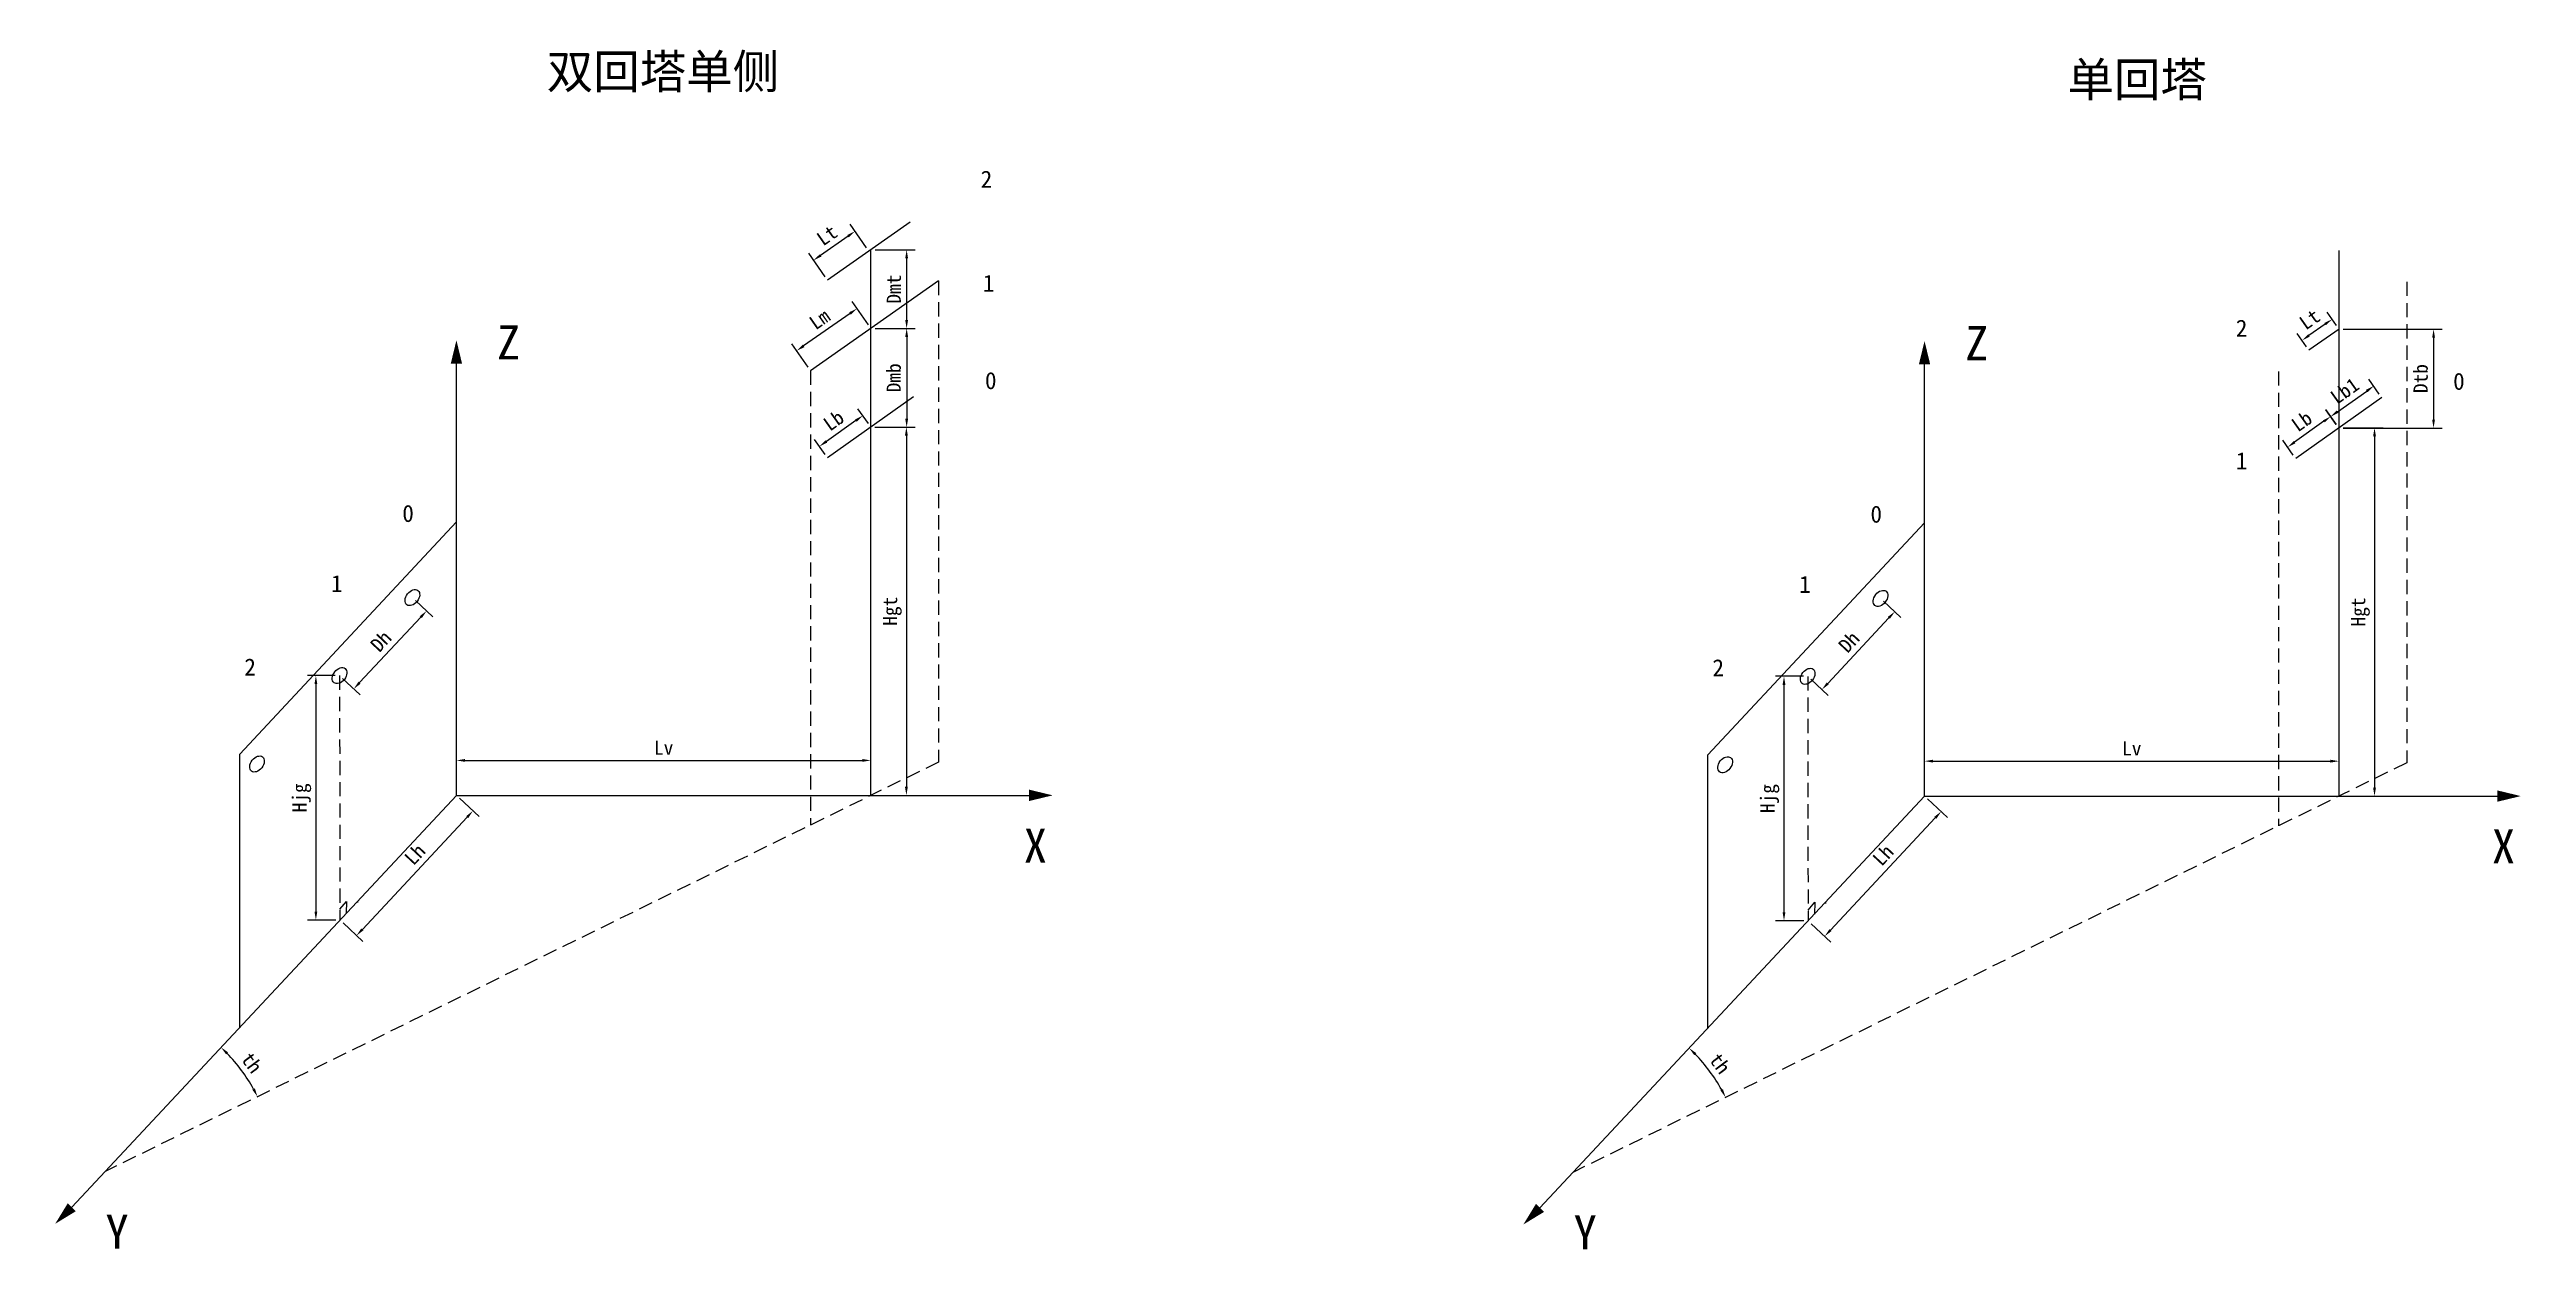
# Model space of a CAD drawing. Header units: millimetres. Extents: x -31 to 841, y -115 to 307.
import ezdxf

# ---------------------------------------------------------------- set-up
doc = ezdxf.new("R2010")
doc.units = ezdxf.units.MM
doc.linetypes.add('DASHED', pattern=[0.75, 0.5, -0.25])
doc.styles.get("Standard").update_dxf_attribs({"font": ''})
doc.styles.add('说明', font='', dxfattribs={"height": 3})
doc.styles.get('Standard').set_extended_font_data('SimSun')
doc.styles.get('说明').set_extended_font_data('SimSun')
doc.dimstyles.new('电气(公制)', dxfattribs={"dimtxt": 3, "dimasz": 3, "dimexe": 3, "dimexo": 1.5, "dimgap": 2, "dimtad": 1, "dimzin": 3, "dimdsep": 46, "dimtxsty": 'Standard', "dimcen": 3, "dimazin": 2, "dimtfac": 1, "dimtofl": 0, "dimtmove": 0, "dimatfit": 3, "dimfxl": 1, "dimfrac": 1, "dimtolj": 1, "dimtzin": 0, "dimarcsym": 0})

# ---------------------------------------------------------------- blocks, each defined once
blk = doc.blocks.new('*D2')
at = {"color": 0, "lineweight": -2}
for p, q in [((69.28, 86.7), (59.44, 86.7)), ((62.44, 83.7), (62.44, 3.63)), ((69.41, 0.63), (59.44, 0.63))]:
    blk.add_line(p, q, dxfattribs=at)
at = {"color": 0}
for points in [[(61.94, 83.7), (62.94, 83.7), (62.44, 86.7)], [(61.94, 3.63), (62.94, 3.63), (62.44, 0.63)]]:
    blk.add_solid(points, dxfattribs=at)
at = {"layer": 'Defpoints', "color": 0}
for p in [(70.78, 86.7), (62.44, 0.63), (70.91, 0.63)]:
    blk.add_point(p, dxfattribs=at)
at = {"color": 0, "insert": (57.48, 43.66), "char_height": 5, "attachment_point": 5, "rotation": 90}
blk.add_mtext('\\A1;Hjg', dxfattribs=at)
blk = doc.blocks.new('*D3')
at = {"color": 0, "lineweight": -2}
for p, q in [((115.73, 36.89), (78.81, -2.63)), ((113.03, 43.52), (119.97, 37.04)), ((72.01, -0.39), (78.95, -6.87))]:
    blk.add_line(p, q, dxfattribs=at)
at = {"color": 0}
for points in [[(115.37, 37.23), (116.1, 36.55), (117.78, 39.08)], [(78.44, -2.29), (79.17, -2.98), (76.76, -4.83)]]:
    blk.add_solid(points, dxfattribs=at)
at = {"layer": 'Defpoints', "color": 0}
for p in [(111.94, 44.54), (70.91, 0.63), (76.76, -4.83)]:
    blk.add_point(p, dxfattribs=at)
at = {"color": 0, "insert": (97.29, 23.74), "char_height": 5, "attachment_point": 5, "rotation": 46.94913}
blk.add_mtext('\\A1;Lh', dxfattribs=at)
blk = doc.blocks.new('*D4')
at = {"color": 0, "lineweight": -2}
for p, q in [((77.84, 84.21), (99.39, 107.28)), ((97.52, 113.13), (103.63, 107.42)), ((71.87, 85.67), (77.98, 79.97))]:
    blk.add_line(p, q, dxfattribs=at)
at = {"color": 0}
for points in [[(99.02, 107.62), (99.75, 106.93), (101.44, 109.47)], [(77.47, 84.55), (78.2, 83.86), (75.79, 82.01)]]:
    blk.add_solid(points, dxfattribs=at)
at = {"layer": 'Defpoints', "color": 0}
for p in [(96.42, 114.15), (101.44, 109.47), (70.78, 86.7)]:
    blk.add_point(p, dxfattribs=at)
at = {"color": 0, "insert": (85.32, 98.81), "char_height": 5, "attachment_point": 5, "rotation": 46.94913}
blk.add_mtext('\\A1;Dh', dxfattribs=at)
blk = doc.blocks.new('*D5')
at = {"color": 0, "lineweight": -2}
for p, q in [((259.4, 174.17), (273.4, 174.17)), ((270.4, 171.17), (270.4, 47.54)), ((259.4, 44.54), (273.4, 44.54))]:
    blk.add_line(p, q, dxfattribs=at)
at = {"color": 0}
for points in [[(269.9, 171.17), (270.9, 171.17), (270.4, 174.17)], [(269.9, 47.54), (270.9, 47.54), (270.4, 44.54)]]:
    blk.add_solid(points, dxfattribs=at)
at = {"layer": 'Defpoints', "color": 0}
for p in [(257.9, 174.17), (257.9, 44.54), (270.4, 44.54)]:
    blk.add_point(p, dxfattribs=at)
at = {"color": 0, "insert": (265.45, 109.36), "char_height": 5, "attachment_point": 5, "rotation": 90}
blk.add_mtext('\\A1;Hgt', dxfattribs=at)
blk = doc.blocks.new('*D6')
at = {"color": 0, "lineweight": -2}
blk.add_arc((-11.74, -87.85), 59.74, 29.02602, 44.0716, dxfattribs=at)
at = {"color": 0}
for points in [[(30.83, -46.65), (31.53, -45.94), (29.04, -44.19)], [(40.94, -58.63), (40.05, -59.1), (41.88, -61.52)]]:
    blk.add_solid(points, dxfattribs=at)
at = {"layer": 'Defpoints', "color": 0}
for p in [(281.73, 56.23), (111.94, 44.54), (38.31, -55.24), (-11.74, -87.85), (-23.51, -100.44)]:
    blk.add_point(p, dxfattribs=at)
at = {"color": 0, "insert": (39.86, -49.59), "char_height": 5, "attachment_point": 5, "rotation": 306.54881}
blk.add_mtext('\\A1;th', dxfattribs=at)
blk = doc.blocks.new('*D7')
at = {"color": 0, "lineweight": -2}
for p, q in [((111.94, 46.04), (111.94, 59.84)), ((114.94, 56.84), (254.9, 56.84)), ((257.9, 46.04), (257.9, 59.84))]:
    blk.add_line(p, q, dxfattribs=at)
at = {"color": 0}
for points in [[(114.94, 57.34), (114.94, 56.34), (111.94, 56.84)], [(254.9, 57.34), (254.9, 56.34), (257.9, 56.84)]]:
    blk.add_solid(points, dxfattribs=at)
at = {"layer": 'Defpoints', "color": 0}
for p in [(257.9, 56.84), (111.94, 44.54), (257.9, 44.54)]:
    blk.add_point(p, dxfattribs=at)
at = {"color": 0, "insert": (184.92, 61.34), "char_height": 5, "attachment_point": 5}
blk.add_mtext('\\A1;Lv', dxfattribs=at)
blk = doc.blocks.new('*D8')
at = {"color": 0, "lineweight": -2}
for p, q in [((259.4, 208.93), (273.5, 208.93)), ((270.5, 205.93), (270.5, 177.11)), ((259.31, 174.11), (273.5, 174.11))]:
    blk.add_line(p, q, dxfattribs=at)
at = {"color": 0}
for points in [[(270, 205.93), (271, 205.93), (270.5, 208.93)], [(270, 177.11), (271, 177.11), (270.5, 174.11)]]:
    blk.add_solid(points, dxfattribs=at)
at = {"layer": 'Defpoints', "color": 0}
for p in [(257.9, 208.93), (257.81, 174.11), (270.5, 174.11)]:
    blk.add_point(p, dxfattribs=at)
at = {"color": 0, "insert": (265.99, 191.52), "char_height": 5, "attachment_point": 5, "rotation": 90}
blk.add_mtext('\\A1;Dmb', dxfattribs=at)
blk = doc.blocks.new('*D9')
at = {"color": 0, "lineweight": -2}
for p, q in [((259.4, 236.58), (273.49, 236.58)), ((270.49, 233.58), (270.49, 211.93)), ((259.4, 208.93), (273.49, 208.93))]:
    blk.add_line(p, q, dxfattribs=at)
at = {"color": 0}
for points in [[(269.99, 233.58), (270.99, 233.58), (270.49, 236.58)], [(269.99, 211.93), (270.99, 211.93), (270.49, 208.93)]]:
    blk.add_solid(points, dxfattribs=at)
at = {"layer": 'Defpoints', "color": 0}
for p in [(257.9, 236.58), (257.9, 208.93), (270.49, 208.93)]:
    blk.add_point(p, dxfattribs=at)
at = {"color": 0, "insert": (265.99, 222.75), "char_height": 5, "attachment_point": 5, "rotation": 90}
blk.add_mtext('\\A1;Dmt', dxfattribs=at)
blk = doc.blocks.new('*D10')
at = {"color": 0, "lineweight": -2}
for p, q in [((256.35, 237.32), (250.57, 245.56)), ((249.84, 241.39), (240.2, 234.63)), ((241.8, 227.12), (236.02, 235.36))]:
    blk.add_line(p, q, dxfattribs=at)
at = {"color": 0}
for points in [[(249.55, 241.79), (250.12, 240.98), (252.29, 243.11)], [(239.91, 235.04), (240.49, 234.22), (237.74, 232.91)]]:
    blk.add_solid(points, dxfattribs=at)
at = {"layer": 'Defpoints', "color": 0}
for p in [(257.21, 236.09), (237.74, 232.91), (242.66, 225.89)]:
    blk.add_point(p, dxfattribs=at)
at = {"color": 0, "insert": (242.44, 241.69), "char_height": 5, "attachment_point": 5, "rotation": 35.03661}
blk.add_mtext('\\A1;Lt', dxfattribs=at)
blk = doc.blocks.new('*D11')
at = {"color": 0, "lineweight": -2}
for p, q in [((257.04, 210.16), (251.28, 218.37)), ((250.55, 214.19), (234.21, 202.75)), ((235.78, 195.27), (230.03, 203.48))]:
    blk.add_line(p, q, dxfattribs=at)
at = {"color": 0}
for points in [[(250.26, 214.6), (250.83, 213.78), (253, 215.91)], [(233.92, 203.16), (234.5, 202.34), (231.75, 201.03)]]:
    blk.add_solid(points, dxfattribs=at)
at = {"layer": 'Defpoints', "color": 0}
for p in [(231.75, 201.03), (257.9, 208.93), (236.64, 194.04)]:
    blk.add_point(p, dxfattribs=at)
at = {"color": 0, "insert": (239.8, 212.16), "char_height": 5, "attachment_point": 5, "rotation": 35.00667}
blk.add_mtext('\\A1;Lm', dxfattribs=at)
blk = doc.blocks.new('*D12')
at = {"color": 0, "lineweight": -2}
for p, q in [((252.59, 176.47), (242.24, 169.12)), ((257.03, 175.39), (253.29, 180.65)), ((241.79, 164.57), (238.06, 169.83))]:
    blk.add_line(p, q, dxfattribs=at)
at = {"color": 0}
for points in [[(252.3, 176.87), (252.88, 176.06), (255.03, 178.2)], [(241.95, 169.53), (242.53, 168.71), (239.8, 167.38)]]:
    blk.add_solid(points, dxfattribs=at)
at = {"layer": 'Defpoints', "color": 0}
for p in [(239.8, 167.38), (257.9, 174.17), (242.66, 163.35)]:
    blk.add_point(p, dxfattribs=at)
at = {"color": 0, "insert": (244.8, 176.47), "char_height": 5, "attachment_point": 5, "rotation": 35.38356}
blk.add_mtext('\\A1;Lb', dxfattribs=at)
blk = doc.blocks.new('*D24')
at = {"color": 0, "lineweight": -2}
for p, q in [((586.31, 86.44), (576.47, 86.44)), ((579.47, 83.44), (579.47, 3.37)), ((586.45, 0.37), (576.47, 0.37))]:
    blk.add_line(p, q, dxfattribs=at)
at = {"color": 0}
for points in [[(578.97, 83.44), (579.97, 83.44), (579.47, 86.44)], [(578.97, 3.37), (579.97, 3.37), (579.47, 0.37)]]:
    blk.add_solid(points, dxfattribs=at)
at = {"layer": 'Defpoints', "color": 0}
for p in [(587.81, 86.44), (579.47, 0.37), (587.95, 0.37)]:
    blk.add_point(p, dxfattribs=at)
at = {"color": 0, "insert": (574.51, 43.41), "char_height": 5, "attachment_point": 5, "rotation": 90}
blk.add_mtext('\\A1;Hjg', dxfattribs=at)
blk = doc.blocks.new('*D25')
at = {"color": 0, "lineweight": -2}
for p, q in [((632.76, 36.63), (595.84, -2.89)), ((630.06, 43.26), (637, 36.78)), ((589.04, -0.65), (595.98, -7.13))]:
    blk.add_line(p, q, dxfattribs=at)
at = {"color": 0}
for points in [[(632.4, 36.97), (633.13, 36.29), (634.81, 38.83)], [(595.47, -2.55), (596.2, -3.23), (593.79, -5.09)]]:
    blk.add_solid(points, dxfattribs=at)
at = {"layer": 'Defpoints', "color": 0}
for p in [(628.97, 44.29), (587.95, 0.37), (593.79, -5.09)]:
    blk.add_point(p, dxfattribs=at)
at = {"color": 0, "insert": (614.32, 23.48), "char_height": 5, "attachment_point": 5, "rotation": 46.94913}
blk.add_mtext('\\A1;Lh', dxfattribs=at)
blk = doc.blocks.new('*D26')
at = {"color": 0, "lineweight": -2}
for p, q in [((594.87, 83.95), (616.42, 107.02)), ((614.55, 112.87), (620.66, 107.16)), ((588.9, 85.41), (595.01, 79.71))]:
    blk.add_line(p, q, dxfattribs=at)
at = {"color": 0}
for points in [[(616.05, 107.36), (616.78, 106.68), (618.47, 109.21)], [(594.5, 84.29), (595.23, 83.61), (592.82, 81.75)]]:
    blk.add_solid(points, dxfattribs=at)
at = {"layer": 'Defpoints', "color": 0}
for p in [(613.46, 113.89), (618.47, 109.21), (587.81, 86.44)]:
    blk.add_point(p, dxfattribs=at)
at = {"color": 0, "insert": (602.36, 98.55), "char_height": 5, "attachment_point": 5, "rotation": 46.94913}
blk.add_mtext('\\A1;Dh', dxfattribs=at)
blk = doc.blocks.new('*D27')
at = {"color": 0, "lineweight": -2}
for p, q in [((776.43, 173.91), (790.44, 173.91)), ((787.44, 170.91), (787.44, 47.29)), ((776.43, 44.29), (790.44, 44.29))]:
    blk.add_line(p, q, dxfattribs=at)
at = {"color": 0}
for points in [[(786.94, 170.91), (787.94, 170.91), (787.44, 173.91)], [(786.94, 47.29), (787.94, 47.29), (787.44, 44.29)]]:
    blk.add_solid(points, dxfattribs=at)
at = {"layer": 'Defpoints', "color": 0}
for p in [(774.93, 173.91), (774.93, 44.29), (787.44, 44.29)]:
    blk.add_point(p, dxfattribs=at)
at = {"color": 0, "insert": (782.48, 109.1), "char_height": 5, "attachment_point": 5, "rotation": 90}
blk.add_mtext('\\A1;Hgt', dxfattribs=at)
blk = doc.blocks.new('*D28')
at = {"color": 0, "lineweight": -2}
blk.add_arc((505.29, -88.11), 59.74, 29.02602, 44.0716, dxfattribs=at)
at = {"color": 0}
for points in [[(547.86, -46.91), (548.56, -46.2), (546.07, -44.45)], [(557.97, -58.89), (557.08, -59.35), (558.91, -61.78)]]:
    blk.add_solid(points, dxfattribs=at)
at = {"layer": 'Defpoints', "color": 0}
for p in [(798.76, 55.97), (628.97, 44.29), (555.34, -55.5), (505.29, -88.11), (493.53, -100.7)]:
    blk.add_point(p, dxfattribs=at)
at = {"color": 0, "insert": (556.9, -49.85), "char_height": 5, "attachment_point": 5, "rotation": 306.54881}
blk.add_mtext('\\A1;th', dxfattribs=at)
blk = doc.blocks.new('*D29')
at = {"color": 0, "lineweight": -2}
for p, q in [((628.97, 45.79), (628.97, 59.58)), ((631.97, 56.58), (771.93, 56.58)), ((774.93, 45.79), (774.93, 59.58))]:
    blk.add_line(p, q, dxfattribs=at)
at = {"color": 0}
for points in [[(631.97, 57.08), (631.97, 56.08), (628.97, 56.58)], [(771.93, 57.08), (771.93, 56.08), (774.93, 56.58)]]:
    blk.add_solid(points, dxfattribs=at)
at = {"layer": 'Defpoints', "color": 0}
for p in [(774.93, 56.58), (628.97, 44.29), (774.93, 44.29)]:
    blk.add_point(p, dxfattribs=at)
at = {"color": 0, "insert": (701.95, 61.08), "char_height": 5, "attachment_point": 5}
blk.add_mtext('\\A1;Lv', dxfattribs=at)
blk = doc.blocks.new('*D30')
at = {"color": 0, "lineweight": -2}
for p, q in [((776.43, 208.67), (811.23, 208.67)), ((808.23, 205.67), (808.23, 176.85)), ((776.34, 173.85), (811.23, 173.85))]:
    blk.add_line(p, q, dxfattribs=at)
at = {"color": 0}
for points in [[(807.73, 205.67), (808.73, 205.67), (808.23, 208.67)], [(807.73, 176.85), (808.73, 176.85), (808.23, 173.85)]]:
    blk.add_solid(points, dxfattribs=at)
at = {"layer": 'Defpoints', "color": 0}
for p in [(774.93, 208.67), (774.84, 173.85), (808.23, 173.85)]:
    blk.add_point(p, dxfattribs=at)
at = {"color": 0, "insert": (803.71, 191.26), "char_height": 5, "attachment_point": 5, "rotation": 90}
blk.add_mtext('\\A1;Dtb', dxfattribs=at)
blk = doc.blocks.new('*D34')
at = {"color": 0, "lineweight": -2}
for p, q in [((769.62, 176.21), (759.28, 168.86)), ((774.06, 175.13), (770.33, 180.39)), ((758.83, 164.31), (755.09, 169.57))]:
    blk.add_line(p, q, dxfattribs=at)
at = {"color": 0}
for points in [[(769.33, 176.61), (769.91, 175.8), (772.06, 177.94)], [(758.99, 169.27), (759.57, 168.45), (756.83, 167.12)]]:
    blk.add_solid(points, dxfattribs=at)
at = {"layer": 'Defpoints', "color": 0}
for p in [(756.83, 167.12), (774.93, 173.91), (759.69, 163.09)]:
    blk.add_point(p, dxfattribs=at)
at = {"color": 0, "insert": (761.83, 176.21), "char_height": 5, "attachment_point": 5, "rotation": 35.38356}
blk.add_mtext('\\A1;Lb', dxfattribs=at)
blk = doc.blocks.new('*D36')
at = {"color": 0, "lineweight": -2}
for p, q in [((774.43, 179.6), (784.69, 186.88)), ((789.12, 185.83), (785.39, 191.07)), ((773.97, 175.07), (770.25, 180.31))]:
    blk.add_line(p, q, dxfattribs=at)
at = {"color": 0}
for points in [[(784.4, 187.29), (784.98, 186.48), (787.13, 188.62)], [(774.14, 180.01), (774.72, 179.19), (771.99, 177.86)]]:
    blk.add_solid(points, dxfattribs=at)
at = {"layer": 'Defpoints', "color": 0}
for p in [(787.13, 188.62), (789.98, 184.6), (774.84, 173.85)]:
    blk.add_point(p, dxfattribs=at)
at = {"color": 0, "insert": (776.95, 186.92), "char_height": 5, "attachment_point": 5, "rotation": 35.38356}
blk.add_mtext('\\A1;Lb1', dxfattribs=at)
blk = doc.blocks.new('*D37')
at = {"color": 0, "lineweight": -2}
for p, q in [((770.04, 210.42), (764.33, 206.42)), ((774.07, 209.9), (770.78, 214.59)), ((763.44, 202.46), (760.15, 207.15))]:
    blk.add_line(p, q, dxfattribs=at)
at = {"color": 0}
for points in [[(769.75, 210.83), (770.33, 210.01), (772.5, 212.14)], [(764.04, 206.83), (764.62, 206.01), (761.87, 204.69)]]:
    blk.add_solid(points, dxfattribs=at)
at = {"layer": 'Defpoints', "color": 0}
for p in [(761.87, 204.69), (764.3, 201.23), (774.93, 208.67)]:
    blk.add_point(p, dxfattribs=at)
at = {"color": 0, "insert": (764.6, 212.1), "char_height": 5, "attachment_point": 5, "rotation": 35.00667}
blk.add_mtext('\\A1;Lt', dxfattribs=at)

msp = doc.modelspace()

# ---------------------------------------------------------------- linework, layer by layer
at = {"color": 3}
for points in [[(271.76, 246.296), (242.662, 225.894)], [(257.896, 44.544), (257.896, 236.575)], [(774.928, 44.285), (774.928, 236.316)], [(281.73, 225.621), (236.644, 194.044)], [(774.928, 208.669), (764.302, 201.227)], [(272.952, 184.863), (242.662, 163.35)], [(789.984, 184.605), (759.694, 163.092)], [(111.935, 140.792), (35.602, 59.081)], [(628.967, 140.534), (552.634, 58.822)], [(35.602, -37.167), (35.602, 59.081)], [(552.634, -37.426), (552.634, 58.822)]]:
    msp.add_lwpolyline(points, dxfattribs=at)
at = {"linetype": 'DASHED', "ltscale": 10}
for points in [[(281.73, 225.621), (281.73, 56.229)], [(798.762, 225.362), (798.762, 55.971)], [(236.644, 194.044), (236.644, 34.095)], [(753.676, 193.785), (753.676, 33.836)], [(70.776, 86.695), (70.914, 0.633)], [(587.808, 86.437), (587.946, 0.374)], [(281.73, 56.229), (-11.744, -87.85)], [(798.762, 55.971), (505.288, -88.109)]]:
    msp.add_lwpolyline(points, dxfattribs=at)
at = {"color": 1}
for points in [[(111.935, 196.476, 4, 0, 0), (111.935, 204.752, 0, 0, 0)], [(628.967, 196.217, 4, 0, 0), (628.967, 204.493, 0, 0, 0)], [(313.637, 44.544, 4, 0, 0), (321.913, 44.544, 0, 0, 0)], [(830.669, 44.285, 4, 0, 0), (838.945, 44.285, 0, 0, 0)], [(-23.506, -100.441, 4, 0, 0), (-29.359, -106.293, 0, 0, 0)], [(493.525, -100.7, 4, 0, 0), (487.673, -106.552, 0, 0, 0)]]:
    msp.add_lwpolyline(points, format="xyseb", dxfattribs=at)
for points in [[(111.935, 44.544), (111.935, 196.476)], [(628.967, 44.285), (628.967, 196.217)], [(111.935, 44.544), (-23.506, -100.441)], [(111.935, 44.544), (313.637, 44.544)], [(628.967, 44.285), (493.525, -100.7)], [(628.967, 44.285), (830.669, 44.285)]]:
    msp.add_lwpolyline(points, dxfattribs=at)
for points in [[(70.908, 4.436), (73.26, 7.148), (73.131, 3.006)], [(77.048, 7.198), (77.048, 6.777)], [(587.94, 4.177), (590.292, 6.889), (590.163, 2.747)], [(594.08, 6.94), (594.08, 6.518)]]:
    msp.add_lwpolyline(points)
at = {"color": 3}
for centre in [(96.424, 114.15), (613.455, 113.892), (70.776, 86.695), (587.808, 86.437), (41.704, 55.575), (558.736, 55.317)]:
    msp.add_ellipse(centre, major_axis=(-1.951, -2.506), ratio=0.6741359, dxfattribs=at)

# ---------------------------------------------------------------- texts
at = {"color": 1, "style": '说明'}
for s, p in [('双回塔单侧', (143.758, 293.355)), ('单回塔', (679.292, 290.554)), ('Z', (126.211, 197.994)), ('Z', (643.243, 197.735)), ('X', (311.744, 20.854)), ('X', (828.776, 20.596)), ('Y', (-11.651, -115.06)), ('Y', (505.381, -115.318))]:
    msp.add_text(s, height=12, dxfattribs=at).set_placement(p)
at = {"style": '说明'}
for s, p in [('2', (296.551, 258.451)), ('1', (297.315, 221.817)), ('2', (738.588, 206.006)), ('0', (298.078, 187.553)), ('0', (815.11, 187.295)), ('1', (738.588, 159.301)), ('0', (92.874, 140.797)), ('0', (609.906, 140.539)), ('1', (67.767, 116.078)), ('1', (584.799, 115.82)), ('2', (37.234, 86.717)), ('2', (554.266, 86.459))]:
    msp.add_text(s, height=6, dxfattribs=at).set_placement(p)

# ---------------------------------------------------------------- dimensions: what is measured, and where the dimension line sits
for p1, p2, distance, text, picture, middle in [((257.211, 236.095), (242.662, 225.894), -8.565, 'Lt', '*D10', (242.436, 241.691)), ((257.896, 208.928), (236.644, 194.044), -8.526, 'Lm', '*D11', (239.797, 212.156)), ((774.928, 208.669), (764.302, 201.227), -4.234, 'Lt', '*D37', (764.605, 212.102)), ((774.839, 173.848), (789.984, 184.605), 4.925, 'Lb1', '*D36', (776.946, 186.922)), ((257.896, 174.17), (242.662, 163.35), -4.946, 'Lb', '*D12', (244.801, 176.473)), ((774.928, 173.911), (759.694, 163.092), -4.946, 'Lb', '*D34', (761.833, 176.214)), ((70.776, 86.695), (96.424, 114.15), -6.859, 'Dh', '*D4', (85.323, 98.813)), ((587.808, 86.437), (613.455, 113.892), -6.859, 'Dh', '*D26', (602.355, 98.554))]:
    dim = msp.add_aligned_dim(p1=p1, p2=p2, distance=distance, text=text, dimstyle='电气(公制)', override={"dimtxt": 5})
    dim.commit()
    dim.dimension.update_dxf_attribs({"geometry": picture, "text_midpoint": middle})
for base, p1, p2, angle, text, picture, middle, dimtype in [((270.491, 208.928), (257.896, 236.575), (257.896, 208.928), 90, 'Dmt', '*D9', (270.491, 222.752), 160), ((270.503, 174.107), (257.896, 208.928), (257.807, 174.107), 90, 'Dmb', '*D8', (270.503, 191.517), 160), ((808.228, 173.848), (774.928, 208.669), (774.839, 173.848), 90, 'Dtb', '*D30', (808.228, 191.259), 160), ((270.405, 44.544), (257.896, 174.17), (257.896, 44.544), 90, 'Hgt', '*D5', (270.405, 109.357), 160), ((787.436, 44.285), (774.928, 173.911), (774.928, 44.285), 90, 'Hgt', '*D27', (787.436, 109.098), 160), ((62.439, 0.633), (70.776, 86.695), (70.914, 0.633), 90, 'Hjg', '*D2', (62.439, 43.664), 160), ((579.471, 0.374), (587.808, 86.437), (587.946, 0.374), 90, 'Hjg', '*D24', (579.471, 43.405), 160), ((76.758, -4.827), (111.935, 44.544), (70.914, 0.633), 226.94913, 'Lh', '*D3', (100.578, 20.671), 161), ((593.79, -5.085), (628.967, 44.285), (587.946, 0.374), 226.94913, 'Lh', '*D25', (617.61, 20.412), 161)]:
    dim = msp.add_linear_dim(base=base, p1=p1, p2=p2, angle=angle, text=text, dimstyle='电气(公制)', override={"dimtxt": 5})
    dim.commit()
    dim.dimension.update_dxf_attribs({"geometry": picture, "text_midpoint": middle, "dimtype": dimtype})
for base, p1, p2, picture, middle in [((257.896, 56.839), (111.935, 44.544), (257.896, 44.544), '*D7', (184.916, 61.339)), ((774.928, 56.581), (628.967, 44.285), (774.928, 44.285), '*D29', (701.947, 61.081))]:
    dim = msp.add_linear_dim(base=base, p1=p1, p2=p2, text='Lv', dimstyle='电气(公制)', override={"dimtxt": 5})
    dim.commit()
    dim.dimension.update_dxf_attribs({"geometry": picture, "text_midpoint": middle})
for base, line1, line2, picture, middle in [((38.312, -55.241), ((281.73, 56.229), (-11.744, -87.85)), ((111.935, 44.544), (-23.506, -100.441)), '*D6', (39.863, -49.594)), ((555.344, -55.5), ((798.762, 55.971), (505.288, -88.109)), ((628.967, 44.285), (493.525, -100.7)), '*D28', (556.895, -49.853))]:
    dim = msp.add_angular_dim_2l(base=base, line1=line1, line2=line2, text='th', dimstyle='电气(公制)', override={"dimtxt": 5})
    dim.commit()
    dim.dimension.update_dxf_attribs({"geometry": picture, "text_midpoint": middle})

doc.saveas('drawing.dxf')
